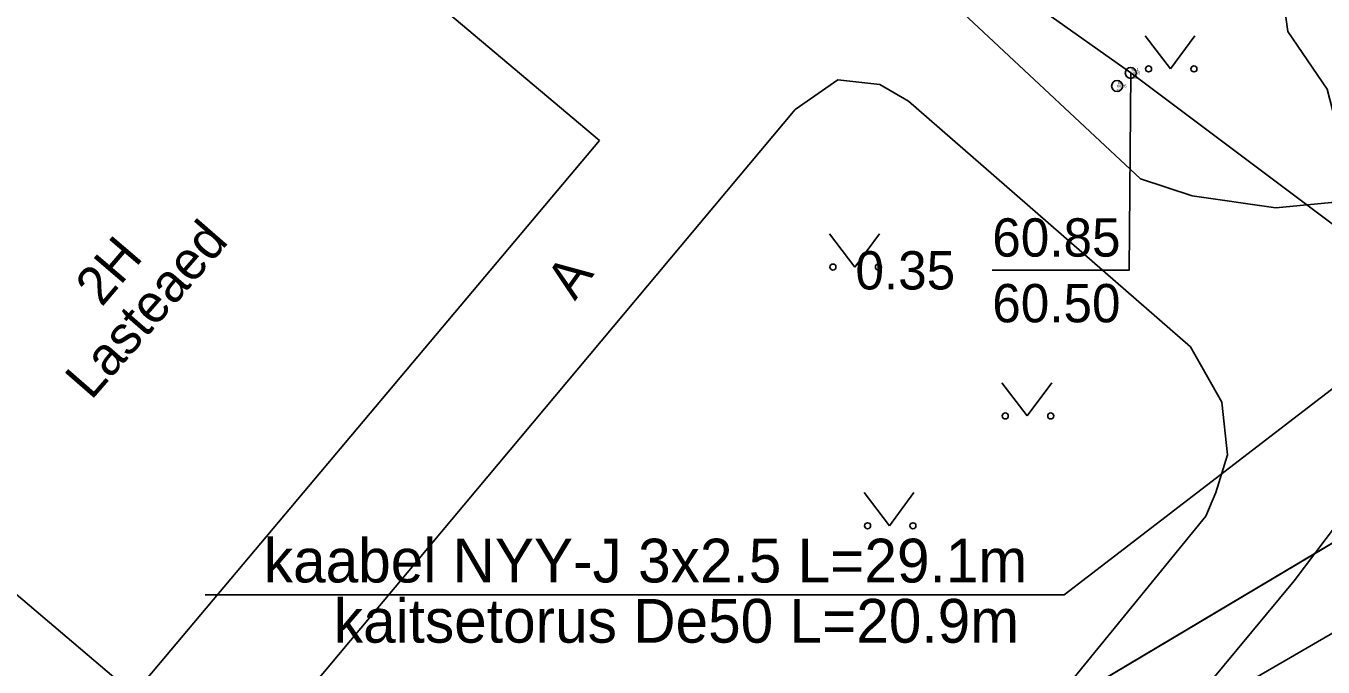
# Model space of a CAD drawing. Extents: x 641482 to 641627, y 6456928 to 6457080.
# Drawn here: x 641544.42 to 641568.11, y 6457005.58 to 6457017.29 of the extents above; entities that cross this region are included whole.
import ezdxf

# ---------------------------------------------------------------- set-up
doc = ezdxf.new("R2010")
doc.units = 0
for name, color, linetype in [('ABIJOONIS', 7, 'Continuous'), ('HALJASTUS', 7, 'Continuous'), ('HOONE', 7, 'Continuous'), ('Level 55', 7, 'Continuous'), ('MOOTKOOD', 7, 'Continuous'), ('MOOTKORG-EH2000', 7, 'Continuous'), ('MOOTMPUNKT', 7, 'Continuous'), ('MOOTNR', 7, 'Continuous'), ('MPKAABEL', 7, 'Continuous'), ('MPOHULIIN', 7, 'Continuous'), ('PIIR', 7, 'Continuous'), ('TEE', 7, 'Continuous')]:
    doc.layers.add(name, color=color, linetype=linetype)

msp = doc.modelspace()

# ---------------------------------------------------------------- linework, layer by layer
at = {"layer": 'ABIJOONIS'}
msp.add_lwpolyline([(641547.692, 6457006.904), (641563.382, 6457006.904), (641570.263, 6457012.187)], dxfattribs=at)
at = {"layer": 'HALJASTUS'}
for p, q in [((641564.86, 6457017.116), (641565.324, 6457016.51)), ((641565.324, 6457016.51), (641565.769, 6457017.116)), ((641559.096, 6457013.497), (641559.559, 6457012.89)), ((641559.559, 6457012.89), (641560.005, 6457013.497)), ((641562.244, 6457010.776), (641562.707, 6457010.17)), ((641562.707, 6457010.17), (641563.153, 6457010.776)), ((641559.727, 6457008.77), (641560.191, 6457008.163)), ((641560.191, 6457008.163), (641560.636, 6457008.77))]:
    msp.add_line(p, q, dxfattribs=at)
msp.add_lwpolyline([(641576.322, 6457026.182), (641572.467, 6457027.449), (641570.218, 6457028.037), (641569.189, 6457024.702), (641568.194, 6457021.982), (641568.045, 6457020.841), (641567.153, 6457019.472), (641567.465, 6457017.19), (641568.183, 6457016.139), (641568.71, 6457014.112)], dxfattribs=at)
for centre in [(641564.923, 6457016.51), (641565.751, 6457016.51), (641559.158, 6457012.89), (641559.987, 6457012.89), (641562.306, 6457010.17), (641563.135, 6457010.17), (641559.79, 6457008.163), (641560.618, 6457008.163)]:
    msp.add_circle(centre, 0.055, dxfattribs=at)
at = {"layer": 'HOONE'}
for points in [[(641551.526, 6457029.757), (641549.715, 6457027.657), (641550.94, 6457026.541), (641548.858, 6457024.289), (641551.591, 6457021.987), (641549.619, 6457019.647), (641554.895, 6457015.202)], [(641554.895, 6457015.202), (641546.389, 6457005.088), (641537.62, 6457012.535), (641535.837, 6457010.381), (641536.907, 6457009.478), (641534.559, 6457006.744), (641533.489, 6457007.647), (641531.734, 6457005.557), (641532.63, 6457004.77), (641528.58, 6456999.582)]]:
    msp.add_lwpolyline(points, dxfattribs=at)
at = {"layer": 'Level 55'}
for p, q in [((641564.597, 6457016.436), (641564.597, 6457016.436)), ((641564.348, 6457016.197), (641564.348, 6457016.197))]:
    msp.add_line(p, q, dxfattribs=at)
at = {"layer": 'MOOTMPUNKT'}
for centre in [(641564.597, 6457016.436), (641564.348, 6457016.197)]:
    msp.add_circle(centre, 0.1, dxfattribs=at)
at = {"layer": 'MPKAABEL'}
for points in [[(641550.762, 6457026.703), (641551.956, 6457026.039), (641557.494, 6457022.019), (641561.336, 6457018.753), (641564.597, 6457016.436), (641573.852, 6457009.496), (641574.112, 6457009.581)], [(641557.494, 6457022.019), (641561.336, 6457018.753), (641564.597, 6457016.436), (641573.852, 6457009.496), (641574.112, 6457009.581)], [(641564.597, 6457016.436), (641564.568, 6457012.83), (641562.068, 6457012.83)]]:
    msp.add_lwpolyline(points, dxfattribs=at)
at = {"layer": 'MPOHULIIN'}
msp.add_lwpolyline([(641549.861, 6456995.518), (641574.112, 6457009.581), (641596.836, 6457023.431)], dxfattribs=at)
at = {"layer": 'PIIR'}
for points in [[(641540.68, 6457063.18), (641570.72, 6457080.23), (641601.76, 6457027.78), (641516.19, 6456976.84), (641505.99, 6456985.6), (641482.39, 6457005.85)], [(641603.48, 6457028.81), (641607.03, 6457022.75), (641573.3, 6457002.7), (641588.67, 6456976.54), (641568.62, 6456958.15), (641552.05, 6456976.42), (641526.64, 6456960.83), (641516.19, 6456976.84)]]:
    msp.add_lwpolyline(points, close=True, dxfattribs=at)
at = {"layer": 'TEE'}
for points in [[(641583.734, 6457045.343), (641573.184, 6457040.608), (641572.498, 6457039.986), (641572.4, 6457039.425), (641572.629, 6457038.928), (641576.558, 6457034.047), (641578.087, 6457029.497), (641578.139, 6457025.486), (641577.299, 6457021.651), (641575.443, 6457017.64), (641573.174, 6457013.784), (641569.542, 6457009.753), (641567.583, 6457007.157), (641564.22, 6457003.111)], [(641557.935, 6457020.893), (641557.312, 6457021.466), (641557.142, 6457022.239), (641559.999, 6457026.031), (641569.181, 6457038.571), (641570.606, 6457038.326), (641572.507, 6457036.09), (641575.171, 6457032.519), (641576.017, 6457030.16), (641576.381, 6457026.749), (641576.098, 6457024.227), (641573.986, 6457018.881), (641571.99, 6457015.622), (641570.323, 6457014.543), (641568.71, 6457014.112), (641567.247, 6457013.971), (641565.717, 6457014.193), (641564.773, 6457014.501), (641557.935, 6457020.893)], [(641558.469, 6457015.765), (641559.247, 6457016.307), (641559.247, 6457016.307), (641560.014, 6457016.227), (641560.535, 6457015.919), (641565.688, 6457011.433), (641566.26, 6457010.424), (641566.362, 6457009.459), (641566.153, 6457008.773), (641565.971, 6457008.336), (641558.131, 6456998.735), (641552.037, 6456991.344), (641551.345, 6456991.02), (641550.462, 6456991.002), (641548.978, 6456991.275), (641538.205, 6456993.877), (641537.694, 6456994.144), (641537.479, 6456994.537), (641537.318, 6456995.109), (641537.396, 6456995.298), (641548.241, 6457003.558), (641558.469, 6457015.765)]]:
    msp.add_lwpolyline(points, dxfattribs=at)

# ---------------------------------------------------------------- texts
at = {"layer": 'ABIJOONIS'}
for s, p in [('kaabel NYY-J 3x2.5 L=29.1m', (641548.76, 6457007.128)), ('kaitsetorus De50 L=20.9m', (641550.039, 6457006.028))]:
    msp.add_text(s, height=0.8, rotation=359.996, dxfattribs=at).set_placement(p)
at = {"layer": 'HOONE'}
for s, rotation, p in [('Lasteaed', 48.9568, (641545.607, 6457010.442)), ('2H', 49.4789, (641545.799, 6457012.146))]:
    msp.add_text(s, height=0.7, rotation=rotation, dxfattribs=at).set_placement(p)
at = {"layer": 'MOOTKOOD'}
for s, p in [('51.1', (641564.609, 6457016.474)), ('69', (641564.36, 6457016.235))]:
    msp.add_text(s, height=0.05, dxfattribs=at).set_placement(p)
at = {"layer": 'MOOTKORG-EH2000'}
for s, p in [('60.55', (641564.597, 6457016.411)), ('60.85', (641564.348, 6457016.172))]:
    msp.add_text(s, height=0.05, dxfattribs=at).set_placement(p)
at = {"layer": 'MOOTNR'}
for s, p in [('13.2', (641564.583, 6457016.334)), ('16', (641564.334, 6457016.095))]:
    msp.add_text(s, height=0.05, dxfattribs=at).set_placement(p)
at = {"layer": 'MPKAABEL'}
for s, p in [('60.85', (641562.068, 6457013.08)), ('0.35', (641559.568, 6457012.48)), ('60.50', (641562.068, 6457011.88))]:
    msp.add_text(s, height=0.7, dxfattribs=at).set_placement(p)
at = {"layer": 'TEE'}
msp.add_text('A', height=0.7, rotation=54.4478, dxfattribs=at).set_placement((641554.444, 6457012.259))

doc.saveas('drawing.dxf')
